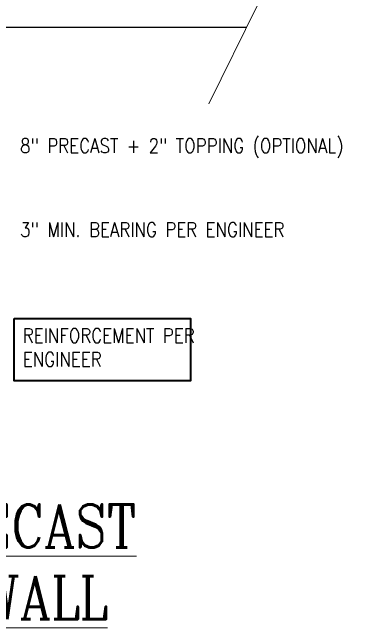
# Model space of a CAD drawing. Header units: inches. Extents: x -95.1 to -22.3, y 149.9 to 234.1.
# Drawn here: x -46.55 to -22.33, y 156.97 to 199.91 of the extents above; entities that cross this region are included whole.
import ezdxf

# ---------------------------------------------------------------- set-up
doc = ezdxf.new("R2010")
doc.units = ezdxf.units.IN
doc.header["$MEASUREMENT"] = 0
doc.layers.add('A4 medium', color=7, linetype='Continuous', lineweight=35)
doc.layers.add('DIM', color=3, linetype='Continuous', lineweight=13)
doc.styles.add('RomanC', font='romanc.shx', dxfattribs={"width": 0.85, "height": 5})

msp = doc.modelspace()

# ---------------------------------------------------------------- linework, layer by layer
at = {"ltscale": 0.15}
msp.add_line((-66.239, 198.885), (-30.203, 198.885), dxfattribs=at)
at = {"layer": 'A4 medium', "ltscale": 0.15}
msp.add_lwpolyline([(-46.421, 178.544), (-34.126, 178.544), (-34.126, 174.202), (-46.421, 174.202)], close=True, dxfattribs=at)
at = {"layer": 'DIM'}
msp.add_line((-29.433, 200.446), (-32.851, 193.519), dxfattribs=at)

# ---------------------------------------------------------------- texts
at = {"layer": 'DIM', "color": 3, "char_height": 1, "attachment_point": 1, "style": 'RomanC'}
for s, insert, width in [('8" PRECAST + 2" TOPPING (OPTIONAL)', (-46.012, 191.096), 22.68955), ('3" MIN. BEARING PER ENGINEER', (-46.012, 185.246), 22.68955), ('REINFORCEMENT PER ENGINEER', (-45.823, 177.858), 13.32674)]:
    msp.add_mtext(s, dxfattribs=dict(at, insert=insert, width=width))
at = {"layer": 'DIM', "insert": (-62.98, 165.572), "char_height": 3, "width": 71.84555, "attachment_point": 2, "style": 'RomanC'}
msp.add_mtext('{\\L2-4-2 (4") WALL; PRECAST PERPENDICULAR TO WALL}\\P\\P            ', dxfattribs=at)

doc.saveas('drawing.dxf')
